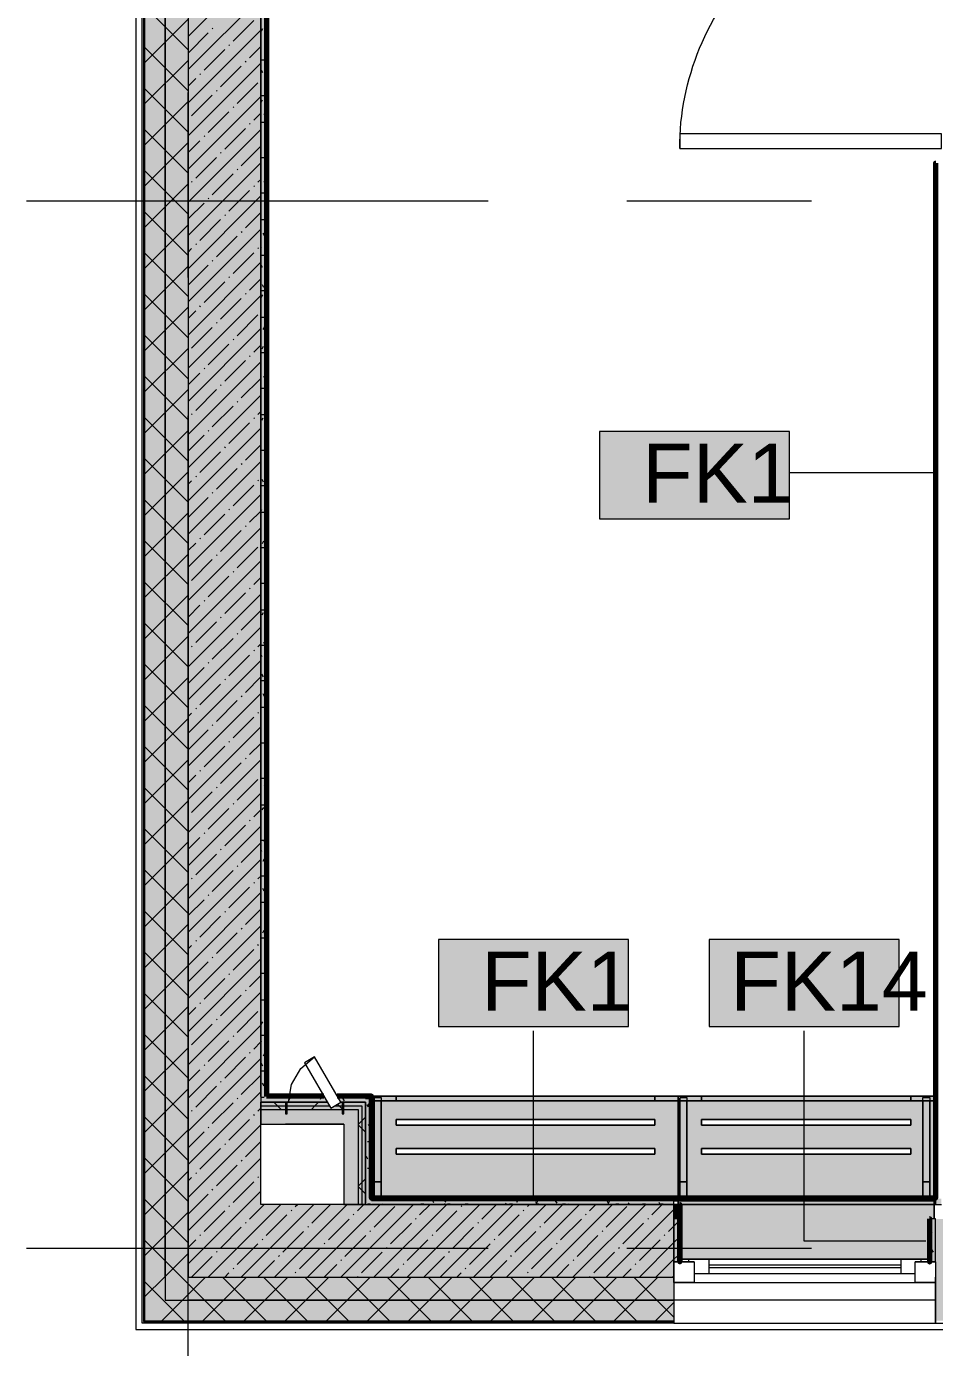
# Model space of a CAD drawing. Header units: millimetres. Extents: x -3817 to 677485, y -22715 to 103890.
# Drawn here: x 89048 to 92170, y 1569 to 6111 of the extents above; entities that cross this region are included whole.
import ezdxf

# ---------------------------------------------------------------- set-up
doc = ezdxf.new("R2010")
doc.units = ezdxf.units.MM
doc.layers.add('PDF _Геометрия', color=7, linetype='Continuous', true_color=0x1d1d1d)
doc.layers.add('PDF _Сплошная заливка', color=7, linetype='Continuous', true_color=0xffffff)
doc.layers.add('PDF _Текст', color=7, linetype='Continuous')
doc.styles.add('PDF GOST-Common', font='arial.ttf')

msp = doc.modelspace()

# ---------------------------------------------------------------- hatches: boundary and pattern name
at = {"layer": 'PDF _Сплошная заливка', "transparency": 33554559}
h = msp.add_hatch(color=256, dxfattribs=at)
h.paths.add_polyline_path([(89873.6, 2432.4), (89873.6, 10092.4), (89861.6, 10092.4), (89861.6, 10062.4), (89853.6, 10062.4), (89853.6, 2432.4)], flags=0)
h.paths.add_polyline_path([(89873.6, 11542.4), (89873.6, 12291.4), (89853.6, 12291.4), (89854.4, 11572.4), (89861.6, 11572.4), (89861.6, 11542.4)], flags=0)
for points in [[(89603.6, 2061.3), (89853.6, 2061.3), (89853.6, 9611.4), (89603.6, 9611.4), (89603.6, 2131.6)], [(89603.6, 1811.4), (89603.6, 9411.4), (89503.6, 9411.4), (89503.6, 9561.4), (89453.6, 9561.4), (89453.6, 1811.4)], [(90201.1, 2061.3), (90213.6, 2061.3), (90213.6, 2412.4), (90201.1, 2412.4), (90201.1, 2131.6)], [(90213.6, 2061.3), (90233.6, 2061.3), (90233.6, 2432.4), (90213.6, 2432.4), (90213.6, 2131.6)], [(90188.6, 2061.3), (90201.1, 2061.3), (90201.1, 2399.8), (90188.6, 2399.8), (90188.6, 2131.6)], [(90096.2, 1811.4), (91273.6, 1811.4), (91273.6, 2061.3), (89603.6, 2061.3), (89603.6, 1811.4)]]:
    msp.add_hatch(color=256, dxfattribs=at).paths.add_polyline_path(points)
h = msp.add_hatch(color=256, dxfattribs=at)
h.paths.add_polyline_path([(89938.6, 2412.4), (90082.4, 2412.4), (90070.8, 2432.4), (89853.6, 2432.4), (89853.6, 2412.4)], flags=0)
h.paths.add_polyline_path([(90133.6, 2412.4), (90213.6, 2412.4), (90213.6, 2432.4), (90117, 2432.4), (90128.6, 2412.4)], flags=0)
h = msp.add_hatch(color=256, dxfattribs=at)
h.paths.add_polyline_path([(90188.6, 2399.8), (90201.1, 2399.8), (90201.1, 2412.4), (90138.6, 2412.4), (90138.6, 2399.8)], flags=0)
h.paths.add_polyline_path([(89938.6, 2399.8), (89938.6, 2412.4), (89853.6, 2412.4), (89853.6, 2399.8)], flags=0)
h.paths.add_polyline_path([(89943.6, 2399.8), (90089.6, 2399.8), (90082.4, 2412.4), (89943.6, 2412.4), (89943.6, 2408.4)], flags=0)
h.paths.add_polyline_path([(90128.6, 2399.8), (90133.6, 2400.1), (90133.6, 2412.4), (90128.6, 2412.4), (90106.9, 2399.8)], flags=0)
at = {"layer": 'PDF _Сплошная заливка', "true_color": 0xeae6de, "transparency": 33554559}
h = msp.add_hatch(color=254, dxfattribs=at)
h.paths.add_polyline_path([(91273.6, 2073.8), (91288.6, 2073.8), (91288.6, 2081.3), (91273.6, 2081.3), (91273.6, 2076.2)], flags=0)
h.paths.add_polyline_path([(90761.5, 2082.3), (91288.6, 2082.3), (91288.6, 2433.7), (90238.3, 2433.7), (90238.3, 2082.3), (90242.6, 2082.3)], flags=0)
h.paths.add_polyline_path([(91208.6, 2233.7), (90318.3, 2233.7), (90318.3, 2253.7), (91208.6, 2253.7)], flags=0)
h.paths.add_polyline_path([(91208.6, 2333.7), (90318.3, 2333.7), (90318.3, 2353.7), (91208.6, 2353.7)], flags=0)
h = msp.add_hatch(color=254, dxfattribs=at)
h.paths.add_polyline_path([(91288.3, 2073.7), (92168.6, 2073.7), (92168.6, 2081.3), (91288.3, 2081.3)], flags=0)
h.paths.add_polyline_path([(92092.1, 2082.3), (92168.6, 2082.3), (92168.6, 2433.6), (91288.3, 2433.6), (91288.3, 2082.3), (91426.8, 2082.3)], flags=0)
h.paths.add_polyline_path([(91368.3, 2233.6), (91368.3, 2253.6), (92088.6, 2253.6), (92088.6, 2233.6), (91426.8, 2233.6)], flags=0)
h.paths.add_polyline_path([(91368.3, 2333.6), (91368.3, 2353.6), (92088.6, 2353.6), (92088.6, 2333.6), (91426.8, 2333.6)], flags=0)
at = {"layer": 'PDF _Сплошная заливка', "transparency": 33554559}
h = msp.add_hatch(color=256, dxfattribs=at)
h.paths.add_polyline_path([(90138.6, 2387.4), (90188.6, 2387.4), (90188.6, 2399.8), (90138.6, 2399.8)], flags=0)
h.paths.add_polyline_path([(90133.6, 2387.4), (90133.6, 2399.8), (90104.3, 2398.3), (90093.9, 2392.4), (90089.6, 2399.8), (89943.6, 2399.8), (89943.6, 2387.4), (90128.6, 2387.4)], flags=0)
h.paths.add_polyline_path([(89853.6, 2387.4), (89938.6, 2387.4), (89938.6, 2399.8), (89853.6, 2399.8)], flags=0)
at = {"layer": 'PDF _Сплошная заливка', "true_color": 0xe7e7e7, "transparency": 33554559}
for points in [[(89853.6, 2337.3), (90138.6, 2337.3), (90138.6, 2372.4), (90133.6, 2372.4), (90133.6, 2387.4), (89943.6, 2387.4), (89943.6, 2372.4), (89938.6, 2372.4), (89938.6, 2387.4), (89853.6, 2387.4)], [(90138.6, 2061.3), (90188.6, 2061.3), (90188.6, 2387.4), (90138.6, 2387.4), (90138.6, 2131.6)]]:
    msp.add_hatch(color=254, dxfattribs=at).paths.add_polyline_path(points)
at = {"layer": 'PDF _Сплошная заливка', "transparency": 33554559}
h = msp.add_hatch(color=256, dxfattribs=at)
h.paths.add_polyline_path([(91273.6, 2061.3), (91273.6, 2081.3), (90233.6, 2081.3), (90233.6, 2061.3), (90761.5, 2061.3)], flags=0)
h.paths.add_polyline_path([(92193.6, 2061.3), (92193.6, 2081.3), (92173.6, 2081.3), (92173.6, 2061.3)], flags=0)
at = {"layer": 'PDF _Сплошная заливка', "true_color": 0xeae6de, "transparency": 33554559}
msp.add_hatch(color=254, dxfattribs=at).paths.add_polyline_path([(91294.6, 1873.7), (92152.6, 1873.7), (92153.6, 2011.3), (92168.6, 2011.3), (92168.6, 2073.7), (91288.6, 2073.7), (91288.6, 2061.3), (91294.6, 2061.3), (91294.6, 2011.3)])
at = {"layer": 'PDF _Сплошная заливка', "transparency": 33554559}
h = msp.add_hatch(color=256, dxfattribs=at)
h.paths.add_polyline_path([(121473.6, 1811.4), (121473.6, 2011.3), (121373.6, 2011.3), (121373.6, 1811.4)], flags=0)
h.paths.add_polyline_path([(123973.6, 1811.4), (123973.6, 2011.3), (123773.6, 2011.3), (123773.6, 1811.4)], flags=0)
h.paths.add_polyline_path([(119573.6, 1811.4), (119573.6, 2011.3), (119073.6, 2011.3), (119073.6, 1811.4), (119370.2, 1811.4)], flags=0)
h.paths.add_polyline_path([(106473.6, 1811.4), (106473.6, 2011.3), (105423.6, 2011.3), (105423.6, 1811.4), (106063.8, 1811.4)], flags=0)
h.paths.add_polyline_path([(110059.4, 1811.4), (110073.6, 1811.4), (110073.6, 2011.3), (109723.6, 2011.3), (109723.6, 1811.4), (110055.7, 1811.4)], flags=0)
h.paths.add_polyline_path([(97323.6, 1811.4), (98373.6, 1811.4), (98373.6, 2011.3), (97323.6, 2011.3)], flags=0)
h.paths.add_polyline_path([(117273.6, 1811.4), (117273.6, 2011.3), (116223.6, 2011.3), (116223.6, 1811.4), (116708.9, 1811.4)], flags=0)
h.paths.add_polyline_path([(101073.6, 1811.4), (101973.6, 1811.4), (101973.6, 2011.3), (101073.6, 2011.3)], flags=0)
h.paths.add_polyline_path([(113923.6, 1811.4), (113923.6, 2011.3), (113673.6, 2011.3), (113673.6, 1811.4)], flags=0)
h.paths.add_polyline_path([(111386.4, 1811.4), (111873.6, 1811.4), (111873.6, 2011.3), (110973.6, 2011.3), (110973.6, 1811.4)], flags=0)
h.paths.add_polyline_path([(102873.6, 1811.4), (103123.6, 1811.4), (103123.6, 2011.3), (102873.6, 2011.3), (102873.6, 1862.1)], flags=0)
h.paths.add_polyline_path([(92973.6, 1811.4), (92973.6, 2011.3), (92173.6, 2011.3), (92173.6, 1811.4), (92757.4, 1811.4)], flags=0)
h.paths.add_polyline_path([(94773.6, 1811.4), (95023.6, 1811.4), (95023.6, 2011.3), (94773.6, 2011.3), (94773.6, 1923.1)], flags=0)
h.paths.add_polyline_path([(91273.6, 1863.4), (91293.6, 1863.4), (91293.6, 2011.3), (91273.6, 2011.3)], flags=0)
h = msp.add_hatch(color=256, dxfattribs=at)
h.paths.add_polyline_path([(123773.6, 1661.3), (125323.6, 1661.3), (125323.6, 1811.4), (123773.6, 1811.4)], flags=0)
h.paths.add_polyline_path([(116223.6, 1661.3), (117273.6, 1661.3), (117273.6, 1811.4), (116223.6, 1811.4)], flags=0)
h.paths.add_polyline_path([(109723.6, 1661.3), (110073.6, 1661.3), (110073.6, 1811.4), (109723.6, 1811.4)], flags=0)
h.paths.add_polyline_path([(107394.4, 1661.3), (108273.6, 1661.3), (108273.6, 1811.4), (107373.6, 1811.4), (107373.6, 1661.3)], flags=0)
h.paths.add_polyline_path([(97323.6, 1661.3), (98373.6, 1661.3), (98373.6, 1811.4), (97323.6, 1811.4)], flags=0)
h.paths.add_polyline_path([(121473.6, 1661.3), (121473.6, 1811.4), (120473.6, 1811.4), (120473.6, 1661.3), (121366.1, 1661.3)], flags=0)
h.paths.add_polyline_path([(94773.6, 1661.3), (95023.6, 1661.3), (95023.6, 1811.4), (93873.6, 1811.4), (93873.6, 1661.3), (94753.4, 1661.3)], flags=0)
h.paths.add_polyline_path([(103123.6, 1661.3), (103123.6, 1811.4), (101073.6, 1811.4), (101073.6, 1661.3), (102737.2, 1661.3)], flags=0)
h.paths.add_polyline_path([(100173.6, 1661.3), (100173.6, 1811.4), (99273.6, 1811.4), (99273.6, 1661.3), (100075.9, 1661.3)], flags=0)
h.paths.add_polyline_path([(105423.6, 1661.3), (106473.6, 1661.3), (106473.6, 1811.4), (105423.6, 1811.4)], flags=0)
h.paths.add_polyline_path([(119573.6, 1661.3), (119573.6, 1811.4), (118173.6, 1811.4), (118173.6, 1661.3), (119370.2, 1661.3)], flags=0)
h.paths.add_polyline_path([(110973.6, 1661.3), (111873.6, 1661.3), (111873.6, 1811.4), (110973.6, 1811.4)], flags=0)
h.paths.add_polyline_path([(92173.6, 1661.3), (92973.6, 1661.3), (92973.6, 1811.4), (92173.6, 1811.4)], flags=0)
h.paths.add_polyline_path([(112773.6, 1661.3), (113923.6, 1661.3), (113923.6, 1811.4), (112773.6, 1811.4)], flags=0)
h.paths.add_polyline_path([(91273.6, 1661.3), (91273.6, 1811.4), (89453.6, 1811.4), (89453.6, 1661.3), (90761.5, 1661.3)], flags=0)

# ---------------------------------------------------------------- linework, layer by layer
at = {"layer": 'PDF _Геометрия', "color": 9, "lineweight": 9, "true_color": 0xc0c0c0}
for points in [[(89853.6, 10092.4), (89853.6, 9611.4), (89603.6, 9611.4), (89603.6, 2061.3), (89603.6, 1811.4), (91273.6, 1811.4), (91273.6, 2061.3), (90233.6, 2061.3), (91273.6, 2061.3), (91273.6, 2081.3), (90233.6, 2081.3)], [(89873.6, 2433.3), (89873.6, 10092.4), (89861.6, 10092.4)], [(89853.6, 10062.4), (89853.6, 9611.4), (89603.6, 9611.4), (89603.6, 9561.4), (89603.6, 1811.4), (91273.6, 1811.4), (91273.6, 1653.3), (89445.6, 1653.3), (89445.6, 1658.3), (89445.6, 1811.4), (89445.6, 9403.3), (89423.6, 9403.3), (89423.6, 1811.4), (89423.6, 1631.3), (108273.6, 1631.3), (108273.6, 1811.4)], [(90233.6, 2432.4), (90213.6, 2432.4)], [(90138.6, 2337.3), (89938.6, 2337.3)], [(91273.6, 1863.4), (91273.6, 1811.4), (91273.6, 1653.3), (92173.6, 1653.3), (92173.6, 1811.4), (92173.6, 1653.3), (92973.6, 1653.3), (92973.6, 1811.4), (92973.6, 2011.3), (92293.6, 2011.3), (92293.6, 2081.3)], [(91273.6, 2061.3), (91273.6, 2073.8)], [(92168.6, 2081.3), (92173.6, 2081.3), (92173.6, 2061.3), (92168.6, 2061.3), (92193.6, 2061.3)]]:
    msp.add_lwpolyline(points, dxfattribs=at)
at = {"layer": 'PDF _Геометрия', "color": 231, "lineweight": 70, "true_color": 0xff80c0}
for points in [[(89874.6, 2432.4), (89874.6, 10117.4), (89873.6, 10117.4), (89873.6, 2432.4)], [(92173.6, 5641.4), (92172.6, 5641.4), (92172.6, 2082.3), (90234.6, 2082.3), (90234.6, 2433.3), (90233.6, 2433.3), (90116.5, 2433.3)], [(90070.3, 2433.3), (89873.6, 2433.3)], [(90213.6, 2432.4), (90233.6, 2432.4)], [(90233.6, 2081.3), (92173.6, 2081.3)]]:
    msp.add_lwpolyline(points, dxfattribs=at)
at = {"layer": 'PDF _Геометрия', "color": 7, "lineweight": 9}
for points in [[(89524.6, 1811.4), (89524.6, 9611.4)], [(89450.6, 9561.4), (89450.6, 9411.4), (89450.6, 1811.4), (89450.6, 1661.3), (89450.6, 1658.3), (91273.6, 1658.3)], [(89453.6, 9561.4), (89453.6, 9411.4), (89453.6, 1811.4), (89453.6, 1661.3), (91273.6, 1661.3)], [(89524.6, 9482.3), (89524.6, 1732.3), (91273.6, 1732.3), (89603.6, 1732.3)], [(92173.1, 4576.6), (91671.2, 4576.6)], [(90790.6, 2081.8), (90790.6, 2658.6)], [(92139.9, 1934.5), (91721.7, 1934.5), (91721.7, 2658.6)], [(89853.6, 2432.4), (89853.6, 2412.4)], [(90070.8, 2432.4), (89874.6, 2432.4), (89873.6, 2432.4)], [(90213.6, 2432.4), (90117, 2432.4)], [(90233.6, 2082.3), (90233.6, 2432.4)], [(89853.6, 2399.8), (89938.6, 2399.8)], [(89853.6, 2387.4), (89938.6, 2387.4)], [(89943.6, 2399.8), (90089.6, 2399.8)], [(89943.6, 2387.4), (90133.6, 2387.4)], [(90106.9, 2399.8), (90133.6, 2399.8)], [(90138.6, 2399.8), (90188.6, 2399.8), (90201.1, 2399.8), (90201.1, 2061.3)], [(90138.6, 2387.4), (90188.6, 2387.4), (90188.6, 2061.3)], [(90213.6, 2061.3), (90233.6, 2061.3)], [(91293.6, 2011.3), (91273.6, 2011.3)]]:
    msp.add_lwpolyline(points, dxfattribs=at)
for points in [[(89853.6, 2432.4), (89853.6, 9611.4)], [(91671.2, 4718.5), (91018.1, 4718.5), (91018.1, 4418.5), (91671.2, 4418.5)], [(91117.1, 2972.5), (90464, 2972.5), (90464, 2672.5), (91117.1, 2672.5)], [(92048.2, 2972.5), (91395.1, 2972.5), (91395.1, 2672.5), (92048.2, 2672.5)]]:
    msp.add_lwpolyline(points, close=True, dxfattribs=at)
at = {"layer": 'PDF _Геометрия', "color": 253, "lineweight": 9, "true_color": 0xaaaaaa}
msp.add_lwpolyline([(91293.6, 5691.3, -0.414214), (92193.6, 6591.3), (92077.1, 6606.7), (91968.6, 6651.6), (91875.4, 6723.2), (91803.9, 6816.4), (91758.9, 6924.9), (91743.6, 7041.3)], format="xyb", dxfattribs=at)
at = {"layer": 'PDF _Геометрия', "lineweight": 9}
for points in [[(89603.6, 6076.6), (89853.6, 6326.6)], [(89603.6, 6030.9), (89453.6, 6180.9)], [(89603.6, 5962.5), (89853.6, 6212.5)], [(89453.6, 5985.7), (89603.6, 6135.7)], [(89603.6, 5848.5), (89853.6, 6098.5)], [(89603.6, 6019.5), (89672.4, 6088.4)], [(89686.7, 6102.7), (89689.1, 6105)], [(89758, 6059.9), (89829.3, 6131.2)], [(89743.7, 6045.6), (89746.1, 6048)], [(89815, 6002.9), (89853.6, 6041.4)], [(89603.6, 5889.4), (89453.6, 6039.4)], [(89658.2, 5960.1), (89729.5, 6031.4)], [(89453.6, 5844.3), (89603.6, 5994.3)], [(89603.6, 5734.4), (89853.6, 5984.4)], [(89715.2, 5903.1), (89786.5, 5974.4)], [(89800.8, 5988.6), (89803.1, 5991)], [(89603.6, 5905.5), (89629.7, 5931.6)], [(89643.9, 5945.8), (89646.3, 5948.2)], [(89772.2, 5846), (89843.5, 5917.3)], [(89603.6, 5748), (89453.6, 5898)], [(89603.6, 5620.4), (89853.6, 5870.4)], [(89615.4, 5803.3), (89686.7, 5874.6)], [(89701, 5888.8), (89703.3, 5891.2)], [(89453.6, 5702.9), (89603.6, 5852.9)], [(89672.4, 5746.3), (89743.7, 5817.5)], [(89758, 5831.8), (89760.4, 5834.2)], [(89815, 5774.8), (89817.4, 5777.1)], [(89829.3, 5789), (89853.6, 5813.3)], [(89603.6, 5606.6), (89453.6, 5756.6)], [(89603.6, 5506.3), (89853.6, 5756.3)], [(89658.2, 5732), (89660.6, 5734.4)], [(89729.5, 5689.2), (89800.8, 5760.5)], [(89453.6, 5561.4), (89603.6, 5711.4)], [(89603.6, 5677.4), (89643.9, 5717.7)], [(89715.2, 5675), (89717.6, 5677.3)], [(89786.5, 5632.2), (89853.6, 5699.3)], [(89603.6, 5392.3), (89853.6, 5642.3)], [(89629.7, 5589.4), (89701, 5660.7)], [(89603.6, 5465.2), (89453.6, 5615.2)], [(89686.7, 5532.4), (89758, 5603.7)], [(89772.2, 5618), (89774.6, 5620.3)], [(89453.6, 5420), (89603.6, 5570)], [(89615.4, 5575.2), (89617.8, 5577.6)], [(89743.7, 5475.4), (89815, 5546.7)], [(89829.3, 5560.9), (89831.6, 5563.3)], [(89843.5, 5575.2), (89853.6, 5585.2)], [(89603.6, 5278.2), (89853.6, 5528.2)], [(89603.6, 5449.3), (89658.2, 5503.9)], [(89672.4, 5518.2), (89674.8, 5520.5)], [(89603.6, 5323.8), (89453.6, 5473.8)], [(89729.5, 5461.1), (89731.8, 5463.5)], [(89800.8, 5418.4), (89853.6, 5471.2)], [(89453.6, 5278.6), (89603.6, 5428.6)], [(89603.6, 5164.2), (89853.6, 5414.2)], [(89643.9, 5375.6), (89715.2, 5446.9)], [(89786.5, 5404.1), (89788.9, 5406.5)], [(89629.7, 5361.3), (89632.1, 5363.7)], [(89701, 5318.6), (89772.2, 5389.9)], [(89603.6, 5182.3), (89453.6, 5332.3)], [(89603.6, 5335.2), (89615.4, 5347.1)], [(89758, 5261.5), (89829.3, 5332.8)], [(89843.5, 5347.1), (89845.9, 5349.5)], [(89453.6, 5137.2), (89603.6, 5287.2)], [(89603.6, 5050.1), (89853.6, 5300.1)], [(89603.6, 5221.2), (89672.4, 5290.1)], [(89686.7, 5304.3), (89689.1, 5306.7)], [(89658.2, 5161.8), (89729.5, 5233)], [(89743.7, 5247.3), (89746.1, 5249.7)], [(89815, 5204.5), (89853.6, 5243.1)], [(89603.6, 5040.9), (89453.6, 5190.9)], [(89603.6, 4936.1), (89853.6, 5186.1)], [(89800.8, 5190.3), (89803.1, 5192.6)], [(89453.6, 4995.7), (89603.6, 5145.7)], [(89603.6, 5107.1), (89629.7, 5133.2)], [(89643.9, 5147.5), (89646.3, 5149.9)], [(89715.2, 5104.7), (89786.5, 5176)], [(89701, 5090.5), (89703.3, 5092.8)], [(89772.2, 5047.7), (89843.5, 5119)], [(89603.6, 4899.5), (89453.6, 5049.5)], [(89603.6, 4822), (89853.6, 5072)], [(89615.4, 5004.9), (89686.7, 5076.2)], [(89453.6, 4854.3), (89603.6, 5004.3)], [(89672.4, 4947.9), (89743.7, 5019.2)], [(89758, 5033.4), (89760.4, 5035.8)], [(89829.3, 4990.7), (89853.6, 5015)], [(89603.6, 4708), (89853.6, 4958)], [(89729.5, 4890.9), (89800.8, 4962.2)], [(89815, 4976.4), (89817.4, 4978.8)], [(89603.6, 4758.1), (89453.6, 4908.1)], [(89603.6, 4879), (89643.9, 4919.4)], [(89658.2, 4933.7), (89660.6, 4936)], [(89453.6, 4712.9), (89603.6, 4862.9)], [(89629.7, 4791.1), (89701, 4862.4)], [(89715.2, 4876.6), (89717.6, 4879)], [(89786.5, 4833.9), (89853.6, 4900.9)], [(89603.6, 4593.9), (89853.6, 4843.9)], [(89772.2, 4819.6), (89774.6, 4822)], [(89615.4, 4776.8), (89617.8, 4779.2)], [(89686.7, 4734.1), (89758, 4805.4)], [(89843.5, 4776.8), (89853.6, 4786.9)], [(89603.6, 4616.7), (89453.6, 4766.7)], [(89603.6, 4479.9), (89853.6, 4729.9)], [(89743.7, 4677), (89815, 4748.3)], [(89829.3, 4762.6), (89831.6, 4765)], [(89453.6, 4571.5), (89603.6, 4721.5)], [(89603.6, 4650.9), (89658.2, 4705.6)], [(89672.4, 4719.8), (89674.8, 4722.2)], [(89643.9, 4577.3), (89715.2, 4648.5)], [(89729.5, 4662.8), (89731.8, 4665.2)], [(89800.8, 4620), (89853.6, 4672.8)], [(89603.6, 4475.2), (89453.6, 4625.2)], [(89603.6, 4365.8), (89853.6, 4615.8)], [(89701, 4520.2), (89772.2, 4591.5)], [(89786.5, 4605.8), (89788.9, 4608.1)], [(89453.6, 4430.1), (89603.6, 4580.1)], [(89603.6, 4536.9), (89615.4, 4548.7)], [(89629.7, 4563), (89632.1, 4565.4)], [(89843.5, 4548.7), (89845.9, 4551.1)], [(89603.6, 4251.8), (89853.6, 4501.8)], [(89686.7, 4506), (89689.1, 4508.3)], [(89758, 4463.2), (89829.3, 4534.5)], [(89603.6, 4333.8), (89453.6, 4483.8)], [(89603.6, 4422.8), (89672.4, 4491.7)], [(89743.7, 4448.9), (89746.1, 4451.3)], [(89453.6, 4288.6), (89603.6, 4438.6)], [(89658.2, 4363.4), (89729.5, 4434.7)], [(89815, 4406.2), (89853.6, 4444.7)], [(89603.6, 4137.7), (89853.6, 4387.7)], [(89715.2, 4306.4), (89786.5, 4377.7)], [(89800.8, 4391.9), (89803.1, 4394.3)], [(89603.6, 4192.4), (89453.6, 4342.4)], [(89603.6, 4308.8), (89629.7, 4334.9)], [(89643.9, 4349.2), (89646.3, 4351.5)], [(89772.2, 4249.4), (89843.5, 4320.6)], [(89453.6, 4147.2), (89603.6, 4297.2)], [(89603.6, 4023.7), (89853.6, 4273.7)], [(89615.4, 4206.6), (89686.7, 4277.9)], [(89701, 4292.1), (89703.3, 4294.5)], [(89758, 4235.1), (89760.4, 4237.5)], [(89603.6, 4051), (89453.6, 4201)], [(89672.4, 4149.6), (89743.7, 4220.8)], [(89815, 4178.1), (89817.4, 4180.4)], [(89829.3, 4192.3), (89853.6, 4216.6)], [(89453.6, 4005.8), (89603.6, 4155.8)], [(89603.6, 3909.6), (89853.6, 4159.6)], [(89658.2, 4135.3), (89660.6, 4137.7)], [(89729.5, 4092.5), (89800.8, 4163.8)], [(89603.6, 4080.7), (89643.9, 4121.1)], [(89786.5, 4035.5), (89853.6, 4102.6)], [(89603.6, 3909.5), (89453.6, 4059.5)], [(89603.6, 3795.6), (89853.6, 4045.6)], [(89629.7, 3992.7), (89701, 4064)], [(89715.2, 4078.3), (89717.6, 4080.7)], [(89453.6, 3864.4), (89603.6, 4014.4)], [(89686.7, 3935.7), (89758, 4007)], [(89772.2, 4021.3), (89774.6, 4023.6)], [(89615.4, 3978.5), (89617.8, 3980.9)], [(89829.3, 3964.2), (89831.6, 3966.6)], [(89843.5, 3978.5), (89853.6, 3988.5)], [(89603.6, 3768.1), (89453.6, 3918.1)], [(89603.6, 3681.5), (89853.6, 3931.5)], [(89603.6, 3852.6), (89658.2, 3907.2)], [(89672.4, 3921.5), (89674.8, 3923.8)], [(89743.7, 3878.7), (89815, 3950)], [(89453.6, 3723), (89603.6, 3873)], [(89729.5, 3864.4), (89731.8, 3866.8)], [(89800.8, 3821.7), (89853.6, 3874.5)], [(89603.6, 3567.5), (89853.6, 3817.5)], [(89643.9, 3778.9), (89715.2, 3850.2)], [(89603.6, 3626.7), (89453.6, 3776.7)], [(89701, 3721.9), (89772.2, 3793.2)], [(89786.5, 3807.4), (89788.9, 3809.8)], [(89453.6, 3581.5), (89603.6, 3731.5)], [(89603.6, 3738.5), (89615.4, 3750.4)], [(89629.7, 3764.7), (89632.1, 3767)], [(89758, 3664.9), (89829.3, 3736.1)], [(89843.5, 3750.4), (89845.9, 3752.8)], [(89603.6, 3453.4), (89853.6, 3703.4)], [(89603.6, 3624.5), (89672.4, 3693.4)], [(89686.7, 3707.6), (89689.1, 3710)], [(89603.6, 3485.3), (89453.6, 3635.3)], [(89658.2, 3565.1), (89729.5, 3636.3)], [(89743.7, 3650.6), (89746.1, 3653)], [(89815, 3607.8), (89853.6, 3646.4)], [(89453.6, 3440.1), (89603.6, 3590.1)], [(89603.6, 3339.4), (89853.6, 3589.4)], [(89800.8, 3593.6), (89803.1, 3595.9)], [(89643.9, 3550.8), (89646.3, 3553.2)], [(89715.2, 3508), (89786.5, 3579.3)], [(89603.6, 3510.5), (89629.7, 3536.6)], [(89772.2, 3451), (89843.5, 3522.3)], [(89603.6, 3343.9), (89453.6, 3493.9)], [(89603.6, 3225.3), (89853.6, 3475.3)], [(89615.4, 3408.2), (89686.7, 3479.5)], [(89701, 3493.8), (89703.3, 3496.2)], [(89453.6, 3298.7), (89603.6, 3448.7)], [(89672.4, 3351.2), (89743.7, 3422.5)], [(89758, 3436.8), (89760.4, 3439.1)], [(89829.3, 3394), (89853.6, 3418.3)], [(89603.6, 3111.3), (89853.6, 3361.3)], [(89729.5, 3294.2), (89800.8, 3365.5)], [(89815, 3379.7), (89817.4, 3382.1)], [(89603.6, 3202.4), (89453.6, 3352.4)], [(89603.6, 3282.4), (89643.9, 3322.7)], [(89658.2, 3337), (89660.6, 3339.3)], [(89453.6, 3157.3), (89603.6, 3307.3)], [(89715.2, 3279.9), (89717.6, 3282.3)], [(89786.5, 3237.2), (89853.6, 3304.3)], [(89603.6, 2997.2), (89853.6, 3247.2)], [(89629.7, 3194.4), (89701, 3265.7)], [(89772.2, 3222.9), (89774.6, 3225.3)], [(89603.6, 3061), (89453.6, 3211)], [(89615.4, 3180.1), (89617.8, 3182.5)], [(89686.7, 3137.4), (89758, 3208.7)], [(89843.5, 3180.1), (89853.6, 3190.2)], [(89453.6, 3015.8), (89603.6, 3165.8)], [(89743.7, 3080.4), (89815, 3151.6)], [(89829.3, 3165.9), (89831.6, 3168.3)], [(89603.6, 2883.2), (89853.6, 3133.2)], [(89603.6, 3054.3), (89658.2, 3108.9)], [(89672.4, 3123.1), (89674.8, 3125.5)], [(89603.6, 2919.6), (89453.6, 3069.6)], [(89643.9, 2980.6), (89715.2, 3051.8)], [(89729.5, 3066.1), (89731.8, 3068.5)], [(89800.8, 3023.3), (89853.6, 3076.2)], [(89453.6, 2874.4), (89603.6, 3024.4)], [(89603.6, 2769.1), (89853.6, 3019.1)], [(89786.5, 3009.1), (89788.9, 3011.4)], [(89629.7, 2966.3), (89632.1, 2968.7)], [(89701, 2923.5), (89772.2, 2994.8)], [(89843.5, 2952), (89845.9, 2954.4)], [(89603.6, 2778.2), (89453.6, 2928.2)], [(89603.6, 2940.2), (89615.4, 2952)], [(89686.7, 2909.3), (89689.1, 2911.7)], [(89758, 2866.5), (89829.3, 2937.8)], [(89453.6, 2733), (89603.6, 2883)], [(89603.6, 2655.1), (89853.6, 2905.1)], [(89603.6, 2826.2), (89672.4, 2895)], [(89658.2, 2766.7), (89729.5, 2838)], [(89743.7, 2852.3), (89746.1, 2854.6)], [(89815, 2809.5), (89853.6, 2848.1)], [(89603.6, 2636.8), (89453.6, 2786.8)], [(89603.6, 2541), (89853.6, 2791)], [(89715.2, 2709.7), (89786.5, 2781)], [(89800.8, 2795.2), (89803.1, 2797.6)], [(89453.6, 2591.6), (89603.6, 2741.6)], [(89603.6, 2712.1), (89629.7, 2738.2)], [(89643.9, 2752.5), (89646.3, 2754.8)], [(89615.4, 2609.9), (89686.7, 2681.2)], [(89701, 2695.4), (89703.3, 2697.8)], [(89772.2, 2652.7), (89843.5, 2724)], [(89603.6, 2495.3), (89453.6, 2645.3)], [(89603.6, 2427), (89853.6, 2677)], [(89758, 2638.4), (89760.4, 2640.8)], [(89453.6, 2450.2), (89603.6, 2600.2)], [(89672.4, 2552.9), (89743.7, 2624.2)], [(89829.3, 2595.6), (89853.6, 2620)], [(89603.6, 2312.9), (89853.6, 2562.9)], [(89729.5, 2495.9), (89800.8, 2567.1)], [(89815, 2581.4), (89817.4, 2583.8)], [(89603.6, 2353.9), (89453.6, 2503.9)], [(89603.6, 2484), (89643.9, 2524.4)], [(89658.2, 2538.6), (89660.6, 2541)], [(89786.5, 2438.8), (89853.6, 2505.9)], [(89453.6, 2308.7), (89603.6, 2458.7)], [(89629.7, 2396.1), (89701, 2467.3)], [(89715.2, 2481.6), (89717.6, 2484)], [(89603.6, 2198.9), (89853.6, 2448.9)], [(89686.7, 2339), (89758, 2410.3)], [(89772.2, 2424.6), (89774.6, 2426.9)], [(89923.7, 2387.4), (89911.2, 2399.8), (89898.7, 2412.4)], [(90027.2, 2387.4), (90039.7, 2399.8), (90052.2, 2412.4)], [(89603.6, 2212.5), (89453.6, 2362.5)], [(89615.4, 2381.8), (89617.8, 2384.2)], [(89829.3, 2367.5), (89831.6, 2369.9)], [(89843.5, 2381.8), (89853.6, 2391.9)], [(90133.6, 2389.6), (90123.3, 2399.8), (90117.3, 2405.9)], [(89453.6, 2167.3), (89603.6, 2317.3)], [(89603.6, 2084.8), (89853.6, 2334.8)], [(89672.4, 2324.8), (89674.8, 2327.1)], [(89743.7, 2282), (89815, 2353.3)], [(90188.6, 2336.6), (90201.1, 2349.1), (90213.6, 2361.6)], [(90213.6, 2309.6), (90201.1, 2322.1), (90188.6, 2334.6)], [(89603.6, 2255.9), (89658.2, 2310.5)], [(89800.8, 2225), (89853.6, 2277.8)], [(89643.9, 2182.2), (89715.2, 2253.5)], [(89729.5, 2267.8), (89731.8, 2270.1)], [(89603.6, 2071.1), (89453.6, 2221.1)], [(89603.6, 1970.8), (89694.1, 2061.3), (89853.6, 2220.8)], [(89701, 2125.2), (89772.2, 2196.5)], [(89786.5, 2210.7), (89788.9, 2213.1)], [(89453.6, 2025.9), (89603.6, 2175.9)], [(89603.6, 2141.9), (89615.4, 2153.7)], [(89629.7, 2168), (89632.1, 2170.3)], [(89758, 2068.2), (89829.3, 2139.4)], [(89843.5, 2153.7), (89845.9, 2156.1)], [(90188.6, 2124.5), (90201.1, 2137), (90213.6, 2149.5)], [(89603.6, 1856.7), (89808.2, 2061.3), (89853.6, 2106.7)], [(89603.6, 2027.8), (89637.1, 2061.3), (89672.4, 2096.7)], [(89686.7, 2110.9), (89689.1, 2113.3)], [(90213.6, 2097.5), (90201.1, 2110), (90188.6, 2122.5)], [(89603.6, 1929.6), (89453.6, 2079.6)], [(89672.2, 1811.4), (89922.2, 2061.3)], [(89743.7, 2053.9), (89746.1, 2056.3)], [(89786.3, 1811.4), (90036.3, 2061.3)], [(89815, 2011.1), (89865.2, 2061.3)], [(89900.3, 1811.4), (90150.3, 2061.3)], [(89971.8, 2053.9), (89979.3, 2061.3)], [(90014.4, 1811.4), (90264.4, 2061.3)], [(90028.9, 1996.9), (90093.3, 2061.3)], [(90128.4, 1811.4), (90378.4, 2061.3)], [(90185.7, 2039.7), (90207.4, 2061.3)], [(90242.5, 1811.4), (90492.5, 2061.3)], [(90242.7, 1982.6), (90314, 2053.9)], [(90356.5, 1811.4), (90606.5, 2061.3)], [(90399.5, 2025.4), (90435.5, 2061.3)], [(90470.6, 1811.4), (90720.6, 2061.3)], [(90542.1, 2053.9), (90544.4, 2056.3)], [(90584.6, 1811.4), (90834.6, 2061.3)], [(90613.4, 2011.1), (90663.6, 2061.3)], [(90698.7, 1811.4), (90948.7, 2061.3)], [(90770.2, 2053.9), (90777.6, 2061.3)], [(90812.7, 1811.4), (91062.7, 2061.3)], [(90827.2, 1996.9), (90891.7, 2061.3)], [(90926.8, 1811.4), (91176.8, 2061.3)], [(90984, 2039.7), (91005.7, 2061.3)], [(91040.8, 1811.4), (91273.6, 2044.1)], [(91041, 1982.6), (91112.3, 2053.9)], [(91197.9, 2025.4), (91233.8, 2061.3)], [(89453.6, 1884.5), (89603.6, 2034.5)], [(89658.2, 1968.4), (89729.5, 2039.7)], [(89800.8, 1996.9), (89803.1, 1999.3)], [(89872, 1954.1), (89943.3, 2025.4)], [(89957.6, 2039.7), (89959.9, 2042)], [(90085.9, 1939.9), (90157.2, 2011.1)], [(90171.4, 2025.4), (90173.8, 2027.8)], [(90385.3, 2011.1), (90387.6, 2013.5)], [(90456.5, 1968.4), (90527.8, 2039.7)], [(90599.1, 1996.9), (90601.5, 1999.3)], [(90670.4, 1954.1), (90741.7, 2025.4)], [(90755.9, 2039.7), (90758.3, 2042)], [(90884.2, 1939.9), (90955.5, 2011.1)], [(90969.8, 2025.4), (90972.1, 2027.8)], [(91183.6, 2011.1), (91186, 2013.5)], [(91254.9, 1968.4), (91273.6, 1987.1), (91293.6, 2007.1)], [(89643.9, 1954.1), (89646.3, 1956.5)], [(89715.2, 1911.4), (89786.5, 1982.6)], [(89929.1, 1897.1), (90000.3, 1968.4)], [(90014.6, 1982.6), (90017, 1985)], [(90142.9, 1882.8), (90214.2, 1954.1)], [(90228.4, 1968.4), (90230.8, 1970.7)], [(90299.7, 1925.6), (90371, 1996.9)], [(90442.3, 1954.1), (90444.7, 1956.5)], [(90513.6, 1911.4), (90584.8, 1982.6)], [(90727.4, 1897.1), (90798.7, 1968.4)], [(90812.9, 1982.6), (90815.3, 1985)], [(90941.2, 1882.8), (91012.5, 1954.1)], [(91026.8, 1968.4), (91029.2, 1970.7)], [(91098.1, 1925.6), (91169.3, 1996.9)], [(91240.6, 1954.1), (91243, 1956.5)], [(89730.5, 1661.3), (89580.5, 1811.4), (89453.6, 1938.2)], [(89603.6, 1913.8), (89629.7, 1939.9)], [(89772.2, 1854.3), (89843.5, 1925.6)], [(89857.8, 1939.9), (89860.1, 1942.2)], [(89986.1, 1840.1), (90057.4, 1911.4)], [(90071.6, 1925.6), (90074, 1928)], [(90285.5, 1911.4), (90287.8, 1913.7)], [(90356.7, 1868.6), (90428, 1939.9)], [(90570.6, 1854.3), (90641.9, 1925.6)], [(90656.1, 1939.9), (90658.5, 1942.2)], [(90784.4, 1840.1), (90855.7, 1911.4)], [(90870, 1925.6), (90872.3, 1928)], [(91083.8, 1911.4), (91086.2, 1913.7)], [(91154.9, 1811.4), (91273.6, 1930), (91293.6, 1950)], [(91155.1, 1868.6), (91226.4, 1939.9)], [(89453.6, 1743.1), (89521.9, 1811.4), (89603.6, 1893.1)], [(89615.4, 1811.6), (89686.7, 1882.8)], [(89701, 1897.1), (89703.3, 1899.5)], [(89843.3, 1811.4), (89900.5, 1868.6)], [(89914.8, 1882.8), (89917.2, 1885.2)], [(90128.6, 1868.6), (90131, 1871)], [(90199.9, 1825.8), (90271.2, 1897.1)], [(90413.8, 1811.6), (90485, 1882.8)], [(90499.3, 1897.1), (90501.7, 1899.5)], [(90641.7, 1811.4), (90698.9, 1868.6)], [(90713.1, 1882.8), (90715.5, 1885.2)], [(90927, 1868.6), (90929.4, 1871)], [(90998.3, 1825.8), (91069.6, 1897.1)], [(91212.1, 1811.6), (91273.6, 1873), (91283.4, 1882.8)], [(89729.3, 1811.4), (89743.7, 1825.8)], [(89758, 1840.1), (89760.4, 1842.4)], [(89971.8, 1825.8), (89974.2, 1828.2)], [(90071.4, 1811.4), (90114.4, 1854.3)], [(90299.5, 1811.4), (90328.2, 1840.1)], [(90342.5, 1854.3), (90344.9, 1856.7)], [(90527.6, 1811.4), (90542.1, 1825.8)], [(90556.3, 1840.1), (90558.7, 1842.4)], [(90770.2, 1825.8), (90772.5, 1828.2)], [(90869.8, 1811.4), (90912.7, 1854.3)], [(91097.9, 1811.4), (91126.6, 1840.1)], [(91140.8, 1854.3), (91143.2, 1856.7)], [(89589, 1661.3), (89453.6, 1796.8)], [(89513.3, 1661.3), (89663.3, 1811.4)], [(89654.7, 1661.3), (89804.7, 1811.4)], [(89871.9, 1661.3), (89721.9, 1811.4)], [(89796.1, 1661.3), (89946.1, 1811.4)], [(90013.3, 1661.3), (89863.3, 1811.4)], [(89937.6, 1661.3), (90087.6, 1811.4)], [(89957.4, 1811.4), (89957.6, 1811.6)], [(90154.7, 1661.3), (90004.7, 1811.4)], [(90079, 1661.3), (90229, 1811.4)], [(90296.1, 1661.3), (90146.1, 1811.4)], [(90185.7, 1811.6), (90188, 1813.9)], [(90220.4, 1661.3), (90370.4, 1811.4)], [(90437.6, 1661.3), (90287.6, 1811.4)], [(90361.8, 1661.3), (90511.8, 1811.4)], [(90579, 1661.3), (90429, 1811.4)], [(90503.2, 1661.3), (90653.2, 1811.4)], [(90720.4, 1661.3), (90570.4, 1811.4)], [(90644.7, 1661.3), (90794.7, 1811.4)], [(90861.8, 1661.3), (90711.8, 1811.4)], [(90755.7, 1811.4), (90755.9, 1811.6)], [(90786.1, 1661.3), (90936.1, 1811.4)], [(91003.2, 1661.3), (90853.2, 1811.4)], [(90927.5, 1661.3), (91077.5, 1811.4)], [(90984, 1811.6), (90986.4, 1813.9)], [(91144.7, 1661.3), (90994.7, 1811.4)], [(91068.9, 1661.3), (91218.9, 1811.4)], [(91273.6, 1673.9), (91136.1, 1811.4)], [(91268.9, 1811.4), (91273.6, 1816)], [(91210.4, 1661.3), (91273.6, 1724.6)]]:
    msp.add_lwpolyline(points, dxfattribs=at)
at = {"layer": 'PDF _Геометрия', "color": 253, "lineweight": 9, "true_color": 0x9b9b9b}
for points in [[(89859.2, 6102.8), (89854.2, 6094.1)], [(89854.8, 5995.7), (89864.8, 5995.7)], [(89860.6, 5951), (89855.6, 5959.7)], [(89854.8, 5873.8), (89864.8, 5873.8)], [(89858.1, 5857.1), (89853.6, 5849.3)], [(89869.3, 5815.5), (89864.2, 5806.8)], [(89854.8, 5782.3), (89864.8, 5782.3)], [(89873.6, 5701), (89871.3, 5697.1)], [(89854.8, 5660.4), (89864.8, 5660.4)], [(89872.2, 5637.8), (89867.2, 5629.1)], [(89869.9, 5569.2), (89864.9, 5577.9)], [(89854.8, 5538.5), (89864.8, 5538.5)], [(89873.6, 5501.9), (89869, 5509.9)], [(89854.8, 5447), (89864.8, 5447)], [(89873.6, 5440.9), (89873, 5441.9)], [(89866.9, 5391.5), (89861.9, 5400.2)], [(89871.2, 5392), (89866.1, 5383.3)], [(89855.8, 5349.9), (89853.6, 5353.7)], [(89854.8, 5325.1), (89864.8, 5325.1)], [(89859.8, 5281.9), (89854.8, 5290.6)], [(89858.9, 5187.9), (89853.9, 5179.2)], [(89854.8, 5203.2), (89864.8, 5203.2)], [(89863.9, 5213.8), (89858.9, 5222.5)], [(89854.8, 5111.7), (89864.8, 5111.7)], [(89866, 5078.3), (89860.9, 5069.6)], [(89861.9, 5010.2), (89856.9, 5001.5)], [(89854.8, 4989.8), (89864.8, 4989.8)], [(89873, 4968.6), (89868, 4959.9)], [(89869.1, 4900.1), (89864.1, 4908.8)], [(89854.8, 4867.9), (89864.8, 4867.9)], [(89854.8, 4776.5), (89864.8, 4776.5)], [(89873.6, 4770.4), (89872.2, 4772.7)], [(89860.8, 4764.5), (89855.8, 4755.8)], [(89855, 4680.7), (89853.6, 4683.1)], [(89872, 4722.9), (89866.9, 4714.2)], [(89854.8, 4654.6), (89864.8, 4654.6)], [(89863.1, 4544.7), (89858.1, 4553.4)], [(89854.8, 4532.6), (89864.8, 4532.6)], [(89855.6, 4450.7), (89853.6, 4447.2)], [(89854.8, 4441.2), (89864.8, 4441.2)], [(89854.8, 4319.3), (89864.8, 4319.3)], [(89862.7, 4341.1), (89857.7, 4332.4)], [(89854.8, 4197.3), (89864.8, 4197.3)], [(89872.4, 4162.9), (89867.4, 4171.6)], [(89854.8, 4105.9), (89864.8, 4105.9)], [(89861.6, 4095.3), (89856.6, 4086.6)], [(89873.6, 4099.8), (89871.4, 4103.5)], [(89872.8, 4053.7), (89867.7, 4045)], [(89858.2, 3943.5), (89853.6, 3951.6)], [(89854.8, 3984), (89864.8, 3984)], [(89869.4, 3985.2), (89864.4, 3993.9)], [(89854.8, 3862.1), (89864.8, 3862.1)], [(89862.3, 3875.5), (89857.3, 3884.2)], [(89873.6, 3872.2), (89870.7, 3867.3)], [(89866.4, 3807.5), (89861.4, 3816.2)], [(89854.8, 3770.6), (89864.8, 3770.6)], [(89855.2, 3765.8), (89853.6, 3768.7)], [(89854.8, 3648.7), (89864.8, 3648.7)], [(89873.6, 3628.4), (89869.6, 3621.5)], [(89854.8, 3526.8), (89864.8, 3526.8)], [(89871.6, 3493.7), (89866.6, 3502.4)], [(89854.8, 3435.4), (89864.8, 3435.4)], [(89862.4, 3426.2), (89857.4, 3417.4)], [(89869.5, 3316.5), (89864.4, 3307.8)], [(89857.4, 3274.3), (89853.6, 3281)], [(89854.8, 3313.4), (89864.8, 3313.4)], [(89865.4, 3248.5), (89860.4, 3239.7)], [(89854.8, 3191.5), (89864.8, 3191.5)], [(89873.6, 3201.7), (89871.5, 3198.1)], [(89865.6, 3138.3), (89860.6, 3147)], [(89854.8, 3100.1), (89864.8, 3100.1)], [(89864.3, 3002.7), (89859.3, 2994)], [(89854.8, 2978.1), (89864.8, 2978.1)], [(89873.6, 2957.8), (89870.4, 2952.4)], [(89854.8, 2856.2), (89864.8, 2856.2)], [(89854.8, 2764.8), (89864.8, 2764.8)], [(89873.6, 2758.7), (89869.8, 2765.2)], [(89859.1, 2689), (89854.1, 2680.2)], [(89854.8, 2642.9), (89864.8, 2642.9)], [(89855, 2620.9), (89853.6, 2618.4)], [(89860.7, 2537.1), (89855.7, 2545.8)], [(89866.2, 2579.3), (89861.2, 2570.6)], [(89871.9, 2578.8), (89866.8, 2587.5)], [(89854.8, 2520.9), (89864.8, 2520.9)], [(89864.8, 2469.1), (89859.8, 2477.8)], [(89854.8, 2429.5), (89864.8, 2429.5)], [(89910.8, 2412.7), (89910.6, 2412.4)], [(89946.2, 2429.5), (89956.3, 2429.5)], [(89952.5, 2423.9), (89947.4, 2415.2)], [(89992.5, 2432.4), (89989.1, 2426.3)], [(90007.2, 2429.5), (90017.2, 2429.5)], [(90062.1, 2431), (90057.1, 2422.3)], [(90141, 2417.4), (90136, 2426.1)], [(90159.6, 2429.5), (90169.6, 2429.5)], [(90224.6, 2407.6), (90219.6, 2398.8)], [(90224.3, 2395.1), (90219.3, 2403.8)], [(90220.5, 2399), (90230.6, 2399)], [(90233.6, 2362.2), (90230.7, 2357.2)], [(90228.4, 2327.1), (90223.3, 2335.8)], [(90220.5, 2277.1), (90230.6, 2277.1)], [(90221.3, 2217.4), (90216.3, 2226.1)], [(90232.5, 2259), (90227.4, 2267.7)], [(90220.5, 2185.7), (90230.6, 2185.7)], [(90214.2, 2107.7), (90213.6, 2108.8)], [(90220.5, 2063.8), (90230.6, 2063.8)], [(90272.2, 2063.3), (90271.1, 2061.3)], [(90339.1, 2074.3), (90335, 2081.3)], [(90403.4, 2063.8), (90413.5, 2063.8)], [(90407.2, 2078.3), (90405.4, 2081.3)], [(90448.8, 2067.2), (90443.8, 2075.9)], [(90487.4, 2061.3), (90485.4, 2064.7)], [(90491.5, 2077.5), (90486.5, 2068.7)], [(90494.9, 2063.8), (90504.9, 2063.8)], [(90529, 2081.3), (90528.1, 2079.9)], [(90555.8, 2063.8), (90565.9, 2063.8)], [(90584.9, 2075.3), (90581.4, 2081.3)], [(90695.6, 2065.2), (90693.4, 2061.3)], [(90708.2, 2063.8), (90718.3, 2063.8)], [(90737.3, 2076.4), (90732.2, 2067.7)], [(90762.6, 2072.4), (90757.5, 2081.1)], [(90804.1, 2061.3), (90799.2, 2069.9)], [(90799.7, 2063.8), (90809.7, 2063.8)], [(90805.3, 2072.3), (90800.3, 2063.6)], [(90872.2, 2065.3), (90867.2, 2074)], [(90891.1, 2063.8), (90901.2, 2063.8)], [(90909.7, 2061.3), (90908.9, 2062.8)], [(91049.9, 2062.3), (91044.9, 2071)], [(91051, 2071.2), (91046, 2062.5)], [(91074, 2063.8), (91084, 2063.8)], [(91119.1, 2067.1), (91115.8, 2061.3)], [(91165.4, 2063.8), (91175.5, 2063.8)], [(91226.5, 2061.3), (91222.6, 2068)], [(91226.4, 2063.8), (91236.4, 2063.8)], [(91281.5, 2043.7), (91276.5, 2035)], [(92161.9, 1965.2), (92156.9, 1973.9)], [(92166, 1897.1), (92160.9, 1905.8)]]:
    msp.add_lwpolyline(points, dxfattribs=at)
at = {"layer": 'PDF _Геометрия', "color": 253, "lineweight": 9, "true_color": 0xaaaaaa}
for points in [[(89603.6, 5248.3), (89603.6, 5883.3)], [(89047.7, 5511.3), (90635.2, 5511.3)], [(91111.4, 5511.3), (91746.4, 5511.3)], [(89603.6, 5.1), (89603.6, 2505.1), (89603.6, 4772)], [(89948.6, 2412.4), (89959.4, 2473.9), (89990.7, 2528.1), (90038.6, 2568.2)], [(89047.7, 1911.4), (90635.2, 1911.4)], [(91111.4, 1911.4), (91746.4, 1911.4)], [(91343.6, 1863.4), (91273.6, 1863.4)], [(92173.6, 1863.4), (92103.6, 1863.4)], [(91393.6, 1853.4), (92053.6, 1853.4)], [(92053.6, 1843.4), (91393.6, 1843.4)], [(91273.6, 1793.4), (92173.6, 1793.4)]]:
    msp.add_lwpolyline(points, dxfattribs=at)
at = {"layer": 'PDF _Геометрия', "color": 253, "lineweight": 13, "true_color": 0xaaaaaa}
for points in [[(91293.6, 5691.3), (92193.6, 5691.3), (92193.6, 5741.3), (91293.6, 5741.3)], [(90038.6, 2568.2), (90003.9, 2548.2), (90093.9, 2392.4), (90128.6, 2412.4)], [(89943.6, 2372.4), (89943.6, 2412.4), (89938.6, 2412.4), (89938.6, 2372.4)], [(90133.6, 2372.4), (90138.6, 2372.4), (90138.6, 2412.4), (90133.6, 2412.4)], [(91273.6, 1793.4), (91273.6, 1863.4), (91343.6, 1863.4), (91343.6, 1793.4)], [(92123.6, 1873.4), (91323.6, 1873.4), (91323.6, 1863.4), (91343.6, 1863.4), (91343.6, 1823.4), (92103.6, 1823.4), (92103.6, 1863.4), (92123.6, 1863.4)], [(92103.6, 1793.4), (92103.6, 1863.4), (92173.6, 1863.4), (92173.6, 1793.4)]]:
    msp.add_lwpolyline(points, close=True, dxfattribs=at)
at = {"layer": 'PDF _Геометрия', "color": 9, "lineweight": 9, "true_color": 0xc0c0c0}
for points in [[(90213.6, 2061.3), (90213.6, 2412.4), (90128.6, 2412.4), (90138.6, 2412.4), (90201.1, 2412.4), (90213.6, 2412.4), (90213.6, 2061.3), (89853.6, 2061.3), (89853.6, 2412.4), (90082.4, 2412.4), (89853.6, 2412.4), (89853.6, 2337.3), (90138.6, 2337.3), (90138.6, 2061.3)], [(91273.6, 2061.3), (91273.6, 2011.3), (91273.6, 1863.4), (91293.6, 1863.4), (91293.6, 2061.3)], [(92153.6, 2011.3), (92153.6, 1863.4), (92173.6, 1863.4), (92173.6, 2011.3)]]:
    msp.add_lwpolyline(points, close=True, dxfattribs=at)
at = {"layer": 'PDF _Геометрия', "color": 231, "lineweight": 9, "true_color": 0xff80c0}
for points in [[(89873.6, 2433.3), (89873.6, 2432.4)], [(90070.8, 2432.4), (89874.6, 2432.4), (89873.6, 2432.4), (89874.6, 2432.4)], [(90117, 2432.4), (90213.6, 2432.4)], [(90233.6, 2432.4), (90233.6, 2082.3), (90233.6, 2081.3)]]:
    msp.add_lwpolyline(points, dxfattribs=at)
at = {"layer": 'PDF _Геометрия', "color": 8, "lineweight": 9, "true_color": 0x808080}
for points in [[(91288.6, 2082.3), (91288.6, 2433.7), (90238.3, 2433.7), (90238.3, 2082.3), (90238.3, 2433.7), (91288.6, 2433.7)], [(90238.6, 2433.7), (91288.6, 2433.7), (90238.6, 2433.7)], [(90318.6, 2433.7), (91208.6, 2433.7), (90318.6, 2433.7)], [(91288.5, 2433.6), (92168.6, 2433.6), (92168.6, 2082.3), (92168.6, 2433.6), (91288.3, 2433.6), (91288.3, 2082.3)], [(91288.6, 2433.6), (92168.6, 2433.6), (91288.6, 2433.6)], [(91368.6, 2433.6), (92088.6, 2433.6), (91368.6, 2433.6)], [(91288.4, 2073.8), (91273.6, 2073.8), (91288.6, 2073.8), (91288.6, 2081.3)], [(91288.6, 2073.7), (91288.6, 2061.3), (91288.6, 2073.7), (92168.6, 2073.7), (92168.6, 2011.3), (92168.6, 2073.7), (92168.6, 2081.3), (92168.6, 2073.7), (91288.3, 2073.7), (91288.3, 2081.3)]]:
    msp.add_lwpolyline(points, dxfattribs=at)
at = {"layer": 'PDF _Геометрия', "color": 253, "lineweight": 9, "true_color": 0xaba79f}
for points in [[(90238.6, 2433.2), (90238.6, 2417.7)], [(90238.6, 2417.7), (90242.8, 2417.7)], [(92168.6, 2417.6), (92153.6, 2417.6)], [(90245, 2088.7), (90242.8, 2088.7)], [(90266.8, 2088.7), (90245.8, 2088.7)], [(91317.6, 2088.7), (91295.8, 2088.7)], [(92153.6, 2088.7), (92129.6, 2088.7)]]:
    msp.add_lwpolyline(points, close=True, dxfattribs=at)
at = {"layer": 'PDF _Геометрия', "color": 9, "lineweight": 9, "true_color": 0xcbc7bf}
for points in [[(90242.8, 2428.1), (90242.8, 2423.6)], [(91273.6, 2073.8), (91273.6, 2081.3)], [(91285.2, 2081.3), (91288.3, 2081.3)], [(91288.6, 2081.3), (91291.7, 2081.3)], [(91292.2, 2081.3), (92164.8, 2081.3)], [(92165.2, 2081.3), (92168.6, 2081.3)]]:
    msp.add_lwpolyline(points, dxfattribs=at)
at = {"layer": 'PDF _Геометрия', "color": 253, "lineweight": 9, "true_color": 0xaba79f}
for points in [[(90242.8, 2417.7), (90242.8, 2138.7), (90242.8, 2088.7), (90242.8, 2428.1)], [(90243.3, 2428.7), (90266.8, 2428.7), (90266.8, 2131.6), (90266.8, 2137.9)], [(90266.8, 2417.7), (91288.3, 2417.7), (90266.8, 2417.7)], [(90266.8, 2138.7), (90266.8, 2417.7)], [(90318.6, 2417.7), (91208.6, 2417.7), (90318.6, 2417.7)], [(91288.3, 2082.3), (91288.3, 2433.2)], [(91288.6, 2082.3), (91288.6, 2433.1), (91288.6, 2417.6), (91293.6, 2417.6), (91288.6, 2417.6)], [(91288.6, 2417.7), (91288.6, 2433.1)], [(91293.6, 2428.7), (91317.6, 2428.7), (91317.6, 2132.2), (91317.6, 2138.7)], [(91293.6, 2417.6), (91293.6, 2138.7), (91293.6, 2088.7), (91293.6, 2427.1)], [(92129.6, 2417.6), (91317.6, 2417.6), (92129.6, 2417.6), (92129.6, 2138.7), (92129.6, 2088.7), (92129.6, 2428.7), (92153.6, 2428.7), (92153.6, 2088.7), (92153.6, 2138.7), (92153.6, 2417.6)], [(91317.6, 2139.5), (91317.6, 2417.6)], [(92088.6, 2417.6), (91368.6, 2417.6), (92088.6, 2417.6)], [(90266.8, 2130.8), (90266.8, 2088.7), (90266.8, 2130.8)], [(91317.6, 2131.6), (91317.6, 2088.7), (91317.6, 2131.6)], [(91288.3, 2074.3), (91288.3, 2081.3)], [(91288.6, 2073.7), (92168.6, 2073.7), (91288.3, 2073.7)], [(91288.6, 2081.3), (91288.6, 2074.3)]]:
    msp.add_lwpolyline(points, dxfattribs=at)
at = {"layer": 'PDF _Геометрия', "color": 254, "lineweight": 9, "true_color": 0xd5d3cf}
for points in [[(90242.8, 2423.6), (90242.8, 2417.7)], [(90251.1, 2417.7), (90242.8, 2417.7), (90251.1, 2417.7)], [(90243.3, 2428.7), (90266.8, 2428.7), (90266.8, 2417.7), (90254.3, 2417.7), (90266.8, 2417.7)], [(91288.6, 2417.7), (91288.6, 2433.1), (91288.6, 2417.6)], [(91293.6, 2428.7), (91317.6, 2428.7), (91317.6, 2417.6), (91304.3, 2417.6), (91317.6, 2417.6)], [(91293.6, 2427.1), (91293.6, 2417.6)], [(92129.6, 2417.6), (92152.6, 2417.6), (92129.6, 2417.6), (92129.6, 2428.7), (92153.6, 2428.7), (92153.6, 2418.6)]]:
    msp.add_lwpolyline(points, dxfattribs=at)
at = {"layer": 'PDF _Геометрия', "color": 9, "lineweight": 9, "true_color": 0xcbc7bf}
for points in [[(90254.3, 2417.7), (90251.1, 2417.7)], [(91301.1, 2417.6), (91304.3, 2417.6)], [(92168.6, 2061.3), (91288.6, 2061.3)]]:
    msp.add_lwpolyline(points, close=True, dxfattribs=at)
at = {"layer": 'PDF _Геометрия', "color": 254, "lineweight": 9, "true_color": 0xd5d3cf}
for points in [[(90318.6, 2417.7), (90318.6, 2433.7)], [(91208.6, 2433.7), (91208.6, 2417.7)], [(91295.4, 2417.6), (91301.1, 2417.6)], [(91368.6, 2433.6), (91368.6, 2417.6)], [(92088.6, 2433.6), (92088.6, 2417.6)], [(90242.8, 2138.7), (90266.8, 2138.7)], [(91293.6, 2138.7), (91317.2, 2138.7)], [(92129.6, 2138.7), (92153.6, 2138.7)]]:
    msp.add_lwpolyline(points, close=True, dxfattribs=at)
at = {"layer": 'PDF _Геометрия', "color": 8, "lineweight": 9, "true_color": 0x808080}
for points in [[(92168.6, 2433.6), (92168.6, 2417.6)], [(90318.3, 2353.7), (91208.6, 2353.7), (91208.6, 2333.7), (90318.3, 2333.7)], [(90318.3, 2353.7), (90318.3, 2333.7), (91208.6, 2333.7), (91208.6, 2353.7)], [(91368.3, 2353.6), (92088.6, 2353.6), (92088.6, 2333.6), (91368.3, 2333.6)], [(91368.3, 2353.6), (91368.3, 2333.6), (92088.6, 2333.6), (92088.6, 2353.6)], [(90318.3, 2253.7), (91208.6, 2253.7), (91208.6, 2233.7), (90318.3, 2233.7)], [(90318.3, 2253.7), (90318.3, 2233.7), (91208.6, 2233.7), (91208.6, 2253.7)], [(91368.3, 2253.6), (92088.6, 2253.6), (92088.6, 2233.6), (91368.3, 2233.6)], [(91368.3, 2253.6), (91368.3, 2233.6), (92088.6, 2233.6), (92088.6, 2253.6)], [(92152.6, 1873.7), (91294.6, 1873.7)]]:
    msp.add_lwpolyline(points, close=True, dxfattribs=at)
at = {"layer": 'PDF _Геометрия', "color": 7, "lineweight": 70, "true_color": 0xffd2ff}
for points in [[(91293.6, 2061.3), (91293.6, 1863.4), (91294.6, 1863.4), (91294.6, 2061.3)], [(92152.6, 2011.3), (92152.6, 1863.4), (92153.6, 1863.4), (92153.6, 2011.3)]]:
    msp.add_lwpolyline(points, close=True, dxfattribs=at)
at = {"layer": 'PDF _Геометрия', "color": 253, "lineweight": 13, "true_color": 0xaaaaaa}
for points in [[(91323.6, 1873.4), (92123.6, 1873.4)], [(91393.6, 1873.4), (91393.6, 1823.4)], [(92053.6, 1873.4), (92053.6, 1823.4)]]:
    msp.add_lwpolyline(points, dxfattribs=at)
at = {"layer": 'PDF _Геометрия', "color": 116, "lineweight": 13, "true_color": 0x008040}
msp.add_lwpolyline([(92173.6, 1732.3), (91273.6, 1732.3)], dxfattribs=at)
at = {"layer": 'PDF _Сплошная заливка', "lineweight": 9, "transparency": 33554559}
for points in [[(91671.2, 4718.5), (91018.1, 4718.5), (91671.2, 4418.5), (91018.1, 4418.5)], [(91117.1, 2972.5), (90464, 2972.5), (91117.1, 2672.5), (90464, 2672.5)], [(92048.2, 2972.5), (91395.1, 2972.5), (92048.2, 2672.5), (91395.1, 2672.5)]]:
    msp.add_solid(points, dxfattribs=at)
at = {"layer": 'PDF _Сплошная заливка', "color": 254, "lineweight": 35, "true_color": 0xffb9dc, "transparency": 33554559}
msp.add_solid([(89873.6, 2432.4), (89874.6, 2432.4), (89873.6, 4567.4)], dxfattribs=at)
at = {"layer": 'PDF _Сплошная заливка', "lineweight": 35, "transparency": 33554559}
for points in [[(89943.6, 2372.4), (89943.6, 2412.4), (89938.6, 2372.4), (89938.6, 2412.4)], [(90138.6, 2372.4), (90138.6, 2412.4), (90133.6, 2372.4), (90133.6, 2412.4)], [(91273.6, 2011.3), (91293.6, 2011.3), (91273.6, 2061.3), (91293.6, 2061.3)], [(92153.6, 1863.4), (92173.6, 1863.4), (92153.6, 2011.3), (92173.6, 2011.3)]]:
    msp.add_solid(points, dxfattribs=at)
at = {"layer": 'PDF _Сплошная заливка', "color": 7, "lineweight": 35, "true_color": 0xffd2ff, "transparency": 33554559}
for points in [[(91293.6, 1863.4), (91294.6, 1863.4), (91293.6, 2061.3)], [(92152.6, 1863.4), (92153.6, 1863.4), (92152.6, 2011.3)]]:
    msp.add_solid(points, dxfattribs=at)

# ---------------------------------------------------------------- texts
at = {"layer": 'PDF _Текст', "char_height": 203.2, "attachment_point": 4, "style": 'PDF GOST-Common'}
for s, insert in [('FK1', (91165.2, 4575.1)), ('FK1', (90611.1, 2829.1)), ('FK14', (91467.9, 2829.1))]:
    msp.add_mtext(s, dxfattribs=dict(at, insert=insert))

doc.saveas('drawing.dxf')
